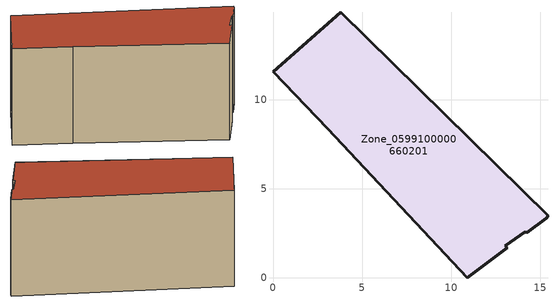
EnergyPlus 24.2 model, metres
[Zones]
Zone_0599100000660201
 floor ground (C_G): 15.33,3.36 14.23,2.53 14.16,2.6 13.03,1.81 13.14,1.7 10.9,0 3.07,8.37 0,11.58 3.81,14.93 15.44,3.48 z0.81
 wall outside (C_F): 14.23,2.53 15.33,3.36 15.44,3.48 3.81,14.93 0,11.58 3.07,8.37 10.9,0 13.14,1.7 13.03,1.81 14.16,2.6 14.23,2.53 z0.81:8.8
 roof outside (C_R): 15.33,3.36 15.44,3.48 3.81,14.93 0,11.58 3.07,8.37 10.9,0 13.14,1.7 13.03,1.81 14.16,2.6 14.23,2.53 z8.8
[BUILDING]
Pand.0599100000660201: North Axis=0; Terrain=City; Loads Convergence Tolerance Value=0.04; Temperature Convergence Tolerance Value=0.4; Solar Distribution=FullExterior; Maximum Number of Warmup Days=25; Minimum Number of Warmup Days=1
[Site:Location]
Rotterdam.The.Hague.AP_ZH_NLD Design_Conditions: Latitude=51.96; Longitude=4.45; Time Zone=1; Elevation=-4.5
[SITE:GROUNDTEMPERATURE:BUILDINGSURFACE]
18, 18, 18, 18, 18, 18, 18, 18, 18, 18, 18, 18
[MATERIAL] Thermal Absorptance=0.9; Solar Absorptance=0.7; Visible Absorptance=0.7
Name | Roughness | Thickness | Conductivity | Density | Specific Heat
G.TC.1946 | MediumSmooth | 0.15 | 1 | 540 | 1210
F.TC.1946 | Rough | 0.3 | 0.857143 | 1920 | 840
R.TC.1946 | MediumRough | 0.2 | 0.909091 | 1500 | 1000
[CONSTRUCTION]
C_G: G.TC.1946
C_F: F.TC.1946
C_R: R.TC.1946
[ZONE]
Zone_0599100000660201: Type=1; Multiplier=1; Ceiling Height=Autocalculate; Volume=Autocalculate; Floor Area=autocalculate; Part of Total Floor Area=Yes
[ZONEINFILTRATION:DESIGNFLOWRATE]
Infil_Zone_0599100000660201: Zone or ZoneList or Space or SpaceList=Zone_0599100000660201; Schedule=AlwaysOn; Design Flow Rate Calculation Method=Flow/Area; Flow Rate per Floor Area=0.003; Constant Term Coefficient=1; Temperature Term Coefficient=0; Velocity Term Coefficient=0; Velocity Squared Term Coefficient=0
[HVACTEMPLATE:ZONE:IDEALLOADSAIRSYSTEM]
Zone_0599100000660201: Maximum Heating Supply Air Temperature=50; Minimum Cooling Supply Air Temperature=13; Maximum Heating Supply Air Humidity Ratio=0.0156; Minimum Cooling Supply Air Humidity Ratio=0.0077; Heating Limit=NoLimit; Cooling Limit=NoLimit; Dehumidification Control Type=ConstantSensibleHeatRatio; Cooling Sensible Heat Ratio=0.7; Dehumidification Setpoint=60; Humidification Control Type=None; Humidification Setpoint=30; Outdoor Air Method=None; Outdoor Air Flow Rate per Person=0.00944; Outdoor Air Flow Rate per Zone Floor Area=0; Outdoor Air Flow Rate per Zone=0; Demand Controlled Ventilation Type=None; Outdoor Air Economizer Type=NoEconomizer; Heat Recovery Type=None; Sensible Heat Recovery Effectiveness=0.7; Latent Heat Recovery Effectiveness=0.65
[ZONECONTROL:THERMOSTAT]
ThermostatControl_Zone_0599100000660201: Zone or ZoneList=Zone_0599100000660201; Control Type Schedule=DualSetpointControlType; Control 1=Thermostat_Zone_0599100000660201; Temperature Difference Between Cutout And Setpoint=0
[THERMOSTATSETPOINT:DUALSETPOINT]
Thermostat_Zone_0599100000660201: Heating Setpoint Temperature Schedule=HeatingSetpoint_Zone_0599100000660201; Cooling Setpoint Temperature Schedule=CoolingSetpoint_Zone_0599100000660201
[SCHEDULE:COMPACT]
HeatingSetpoint_Zone_0599100000660201: Through: 12/31, For: AllDays, Until: 24:00, 21
CoolingSetpoint_Zone_0599100000660201: Through: 12/31, For: AllDays, Until: 24:00, 24
DualSetpointControlType: Through: 12/31, For: AllDays, Until: 24:00, 4
AlwaysOn: Through: 12/31, For: AllDays, Until: 24:00, 1
